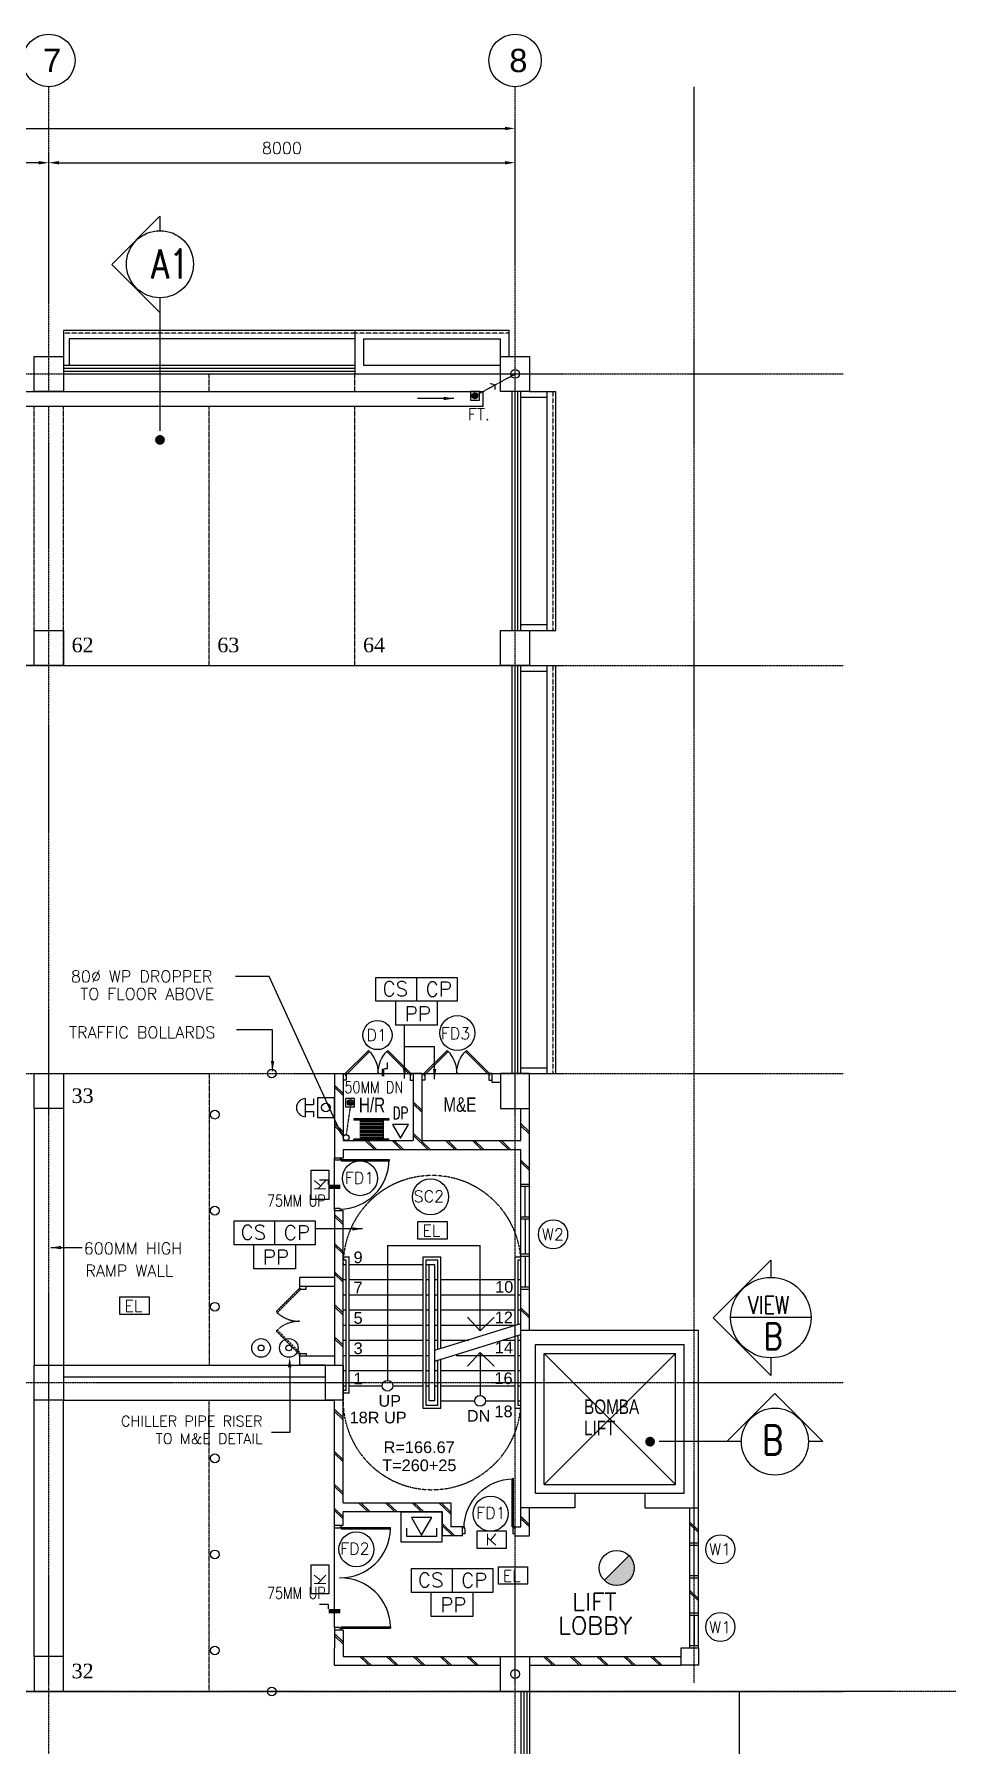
# Model space of a CAD drawing. Header units: millimetres. Extents: x -312260 to 194620, y -310600 to 21683.
# Drawn here: x -82208 to -66396, y -8150 to 21208 of the extents above; entities that cross this region are included whole.
import ezdxf
from ezdxf.enums import TextEntityAlignment as Align

# ---------------------------------------------------------------- set-up
doc = ezdxf.new("R2010")
doc.units = ezdxf.units.MM
doc.header["$LTSCALE"] = 5
doc.header["$MEASUREMENT"] = 0
doc.header["$PDMODE"] = 3
for name, pattern in [('CENTER', [2, 1.25, -0.25, 0.25, -0.25]), ('DASHDOT', [1, 0.5, -0.25, 0, -0.25]), ('DASHDOT2', [0.5, 0.25, -0.125, 0, -0.125]), ('DASHED', [0.75, 0.5, -0.25]), ('DASHED2', [0.375, 0.25, -0.125]), ('DASHEDX2', [1.5, 1, -0.5]), ('HIDDEN', [0.375, 0.25, -0.125]), ('HIDDEN2', [0.1875, 0.125, -0.0625])]:
    doc.linetypes.add(name, pattern=pattern)
for name, color, linetype in [('-FF', 240, 'Continuous'), ('-ff.txt', 2, 'Continuous'), ('beam_p', 1, 'Continuous'), ('col', 7, 'Continuous'), ('CP', 8, 'Continuous'), ('CP NUMBERING', 1, 'Continuous'), ('DEMOLISHED- ASBUILT', 8, 'DASHED2'), ('DIM', 7, 'Continuous'), ('DR', 1, 'Continuous'), ('DRAIN', 5, 'Continuous'), ('DW-T', 7, 'Continuous'), ('EL & K', 10, 'Continuous'), ('FIX', 5, 'Continuous'), ('GRID', 9, 'CENTER'), ('L', 1, 'Continuous'), ('LEG-T', 7, 'Continuous'), ('LINE', 7, 'Continuous'), ('parap', 7, 'Continuous'), ('park L', 9, 'DASHEDX2'), ('R25', 5, 'Continuous'), ('RAIL', 1, 'Continuous'), ('RC', 3, 'Continuous'), ('RWDP', 1, 'Continuous'), ('SPEC', 7, 'Continuous'), ('T35', 2, 'Continuous'), ('TEXT', 7, 'Continuous'), ('wall', 2, 'Continuous'), ('WIN', 5, 'Continuous'), ('WP', 50, 'Continuous')]:
    doc.layers.add(name, color=color, linetype=linetype)
doc.styles.add('CARPARK NO', font='TIMES.TTF', dxfattribs={"height": 200})
doc.styles.add('E', font='ROMANS.SHX', dxfattribs={"width": 0.9})
doc.styles.add('HELV', font='HELV.shx')
doc.styles.add('HELVL', font='HELVL.shx')
doc.styles.add('ROMS', font='romans.shx', dxfattribs={"width": 0.8, "height": 230})
doc.styles.add('S100', font='ROMANS.shx', dxfattribs={"height": 200})
doc.styles.add('STANDARDS', font='simplex.shx')
doc.dimstyles.new('S100', dxfattribs={"dimscale": 0, "dimtxt": 150, "dimasz": 175, "dimexe": 150, "dimexo": 150, "dimgap": 150, "dimtad": 1, "dimdec": 0, "dimzin": 0, "dimdsep": 46, "dimtxsty": 'S100', "dimcen": 0, "dimdle": 100, "dimclrd": 5, "dimclre": 5, "dimclrt": 1, "dimaunit": 1, "dimadec": 0, "dimazin": 0, "dimtfac": 1, "dimtdec": 0, "dimtofl": 0, "dimtmove": 1, "dimatfit": 3, "dimfxl": 1, "dimtolj": 1, "dimtzin": 0, "dimarcsym": 0})

# ---------------------------------------------------------------- blocks, each defined once
blk = doc.blocks.new('*D80')
at = {"layer": 'DEFPOINTS', "color": 0}
for p in [(-89958, 19004), (-89958, 19004), (-81958, 17546)]:
    blk.add_point(p, dxfattribs=at)
at = {"layer": 'DIM', "color": 5, "lineweight": -2}
for p, q in [((-81958, 17696), (-81958, 19154)), ((-82133, 19004), (-89783, 19004))]:
    blk.add_line(p, q, dxfattribs=at)
at = {"layer": 'DIM', "color": 5}
for points in [[(-89783, 19033), (-89783, 18974), (-89958, 19004)], [(-82133, 19033), (-82133, 18974), (-81958, 19004)]]:
    blk.add_solid(points, dxfattribs=at)
at = {"layer": 'DIM', "color": 1, "insert": (-85958, 19254), "char_height": 200, "attachment_point": 5, "style": 'S100'}
blk.add_mtext('\\A1;8000', dxfattribs=at)
blk = doc.blocks.new('*D86')
at = {"layer": 'DEFPOINTS', "color": 0}
for p in [(-73958, 19592), (-129958, 17225), (-73958, 17225)]:
    blk.add_point(p, dxfattribs=at)
at = {"layer": 'DIM', "color": 5, "lineweight": -2}
for p, q in [((-129958, 17375), (-129958, 19742)), ((-73958, 17375), (-73958, 19742)), ((-129783, 19592), (-74133, 19592))]:
    blk.add_line(p, q, dxfattribs=at)
at = {"layer": 'DIM', "color": 5}
for points in [[(-129783, 19621), (-129783, 19562), (-129958, 19592)], [(-74133, 19621), (-74133, 19562), (-73958, 19592)]]:
    blk.add_solid(points, dxfattribs=at)
at = {"layer": 'DIM', "color": 1, "insert": (-101958, 19842), "char_height": 200, "attachment_point": 5, "style": 'S100'}
blk.add_mtext('\\A1;56000', dxfattribs=at)
blk = doc.blocks.new('*D87')
at = {"layer": 'DEFPOINTS', "color": 0}
for p in [(-73958, 19004), (-81958, 17546), (-73958, 17546)]:
    blk.add_point(p, dxfattribs=at)
at = {"layer": 'DIM', "color": 5, "lineweight": -2}
for p, q in [((-81958, 17696), (-81958, 19154)), ((-73958, 17696), (-73958, 19154)), ((-81783, 19004), (-74133, 19004))]:
    blk.add_line(p, q, dxfattribs=at)
at = {"layer": 'DIM', "color": 5}
for points in [[(-81783, 19033), (-81783, 18974), (-81958, 19004)], [(-74133, 19033), (-74133, 18974), (-73958, 19004)]]:
    blk.add_solid(points, dxfattribs=at)
at = {"layer": 'DIM', "color": 1, "insert": (-77958, 19254), "char_height": 200, "attachment_point": 5, "style": 'S100'}
blk.add_mtext('\\A1;8000', dxfattribs=at)
blk = doc.blocks.new('FT')
at = {"layer": 'FIX', "color": 6, "linetype": 'Continuous'}
for p, q in [((-102916, 3485), (-102974, 3542)), ((-102897, 3492), (-102966, 3561)), ((-102883, 3505), (-102953, 3575)), ((-102875, 3524), (-102934, 3583)), ((-102878, 3553), (-102905, 3580)), ((-102947, 3489), (-102969, 3511))]:
    blk.add_line(p, q, dxfattribs=at)
blk.add_lwpolyline([(-102849, 3609), (-102999, 3609), (-102999, 3459), (-102849, 3459)], close=True, dxfattribs=at)
blk.add_circle((-102924, 3534), 50, dxfattribs=at)
blk = doc.blocks.new('DR900')
at = {"layer": 'DR'}
for p, q in [((25, 940), (50, 940)), ((25, 115), (25, 940)), ((50, 115), (50, 940)), ((0, 115), (25, 115)), ((0, 0), (38, 0)), ((50, 115), (25, 115)), ((25, 115), (25, 90)), ((25, 90), (38, 90)), ((38, 90), (38, 0)), ((862, 90), (875, 90)), ((862, 90), (862, 0)), ((862, 0), (900, 0)), ((875, 115), (900, 115)), ((875, 115), (875, 90))]:
    blk.add_line(p, q, dxfattribs=at)
blk.add_arc((25, 90), 850, 0, 90, dxfattribs=at)
blk = doc.blocks.new('DR2')
at = {"layer": 'DR', "color": 5}
for p, q in [((37, 115), (435, 513)), ((55, 97), (452, 495)), ((1145, 97), (748, 495)), ((1163, 115), (765, 513)), ((0, 115), (37, 115)), ((50, 0), (0, 0)), ((37, 115), (37, 90)), ((55, 97), (37, 115)), ((37, 90), (50, 90)), ((50, 90), (50, 0)), ((1145, 97), (1163, 115)), ((1163, 90), (1150, 90)), ((1150, 90), (1150, 0)), ((1163, 115), (1163, 90)), ((1200, 115), (1163, 115)), ((1150, 0), (1200, 0))]:
    blk.add_line(p, q, dxfattribs=at)
for centre, start, end in [((37, 115), 0, 45), ((1163, 115), 135, 180)]:
    blk.add_arc(centre, 563, start, end, dxfattribs=at)
blk = doc.blocks.new('A$C30AE4755')
at = {"layer": 'WP', "color": 5}
for p, q in [((51529, 2266), (50954, 2266)), ((52727, -340), (51529, 2266))]:
    blk.add_line(p, q, dxfattribs=at)
at = {"layer": 'WP', "linetype": 'DASHDOT', "ltscale": 0.1}
blk.add_line((52921, 24), (52851, -449), dxfattribs=at)
at = {"layer": 'WP'}
blk.add_circle((52851, -499), 50, dxfattribs=at)
at = {"layer": 'WP', "color": 5}
blk.add_solid([(52754, -328), (52701, -352), (52801, -499)], dxfattribs=at)
at = {"layer": 'SPEC', "style": 'S100'}
for s, p in [('80%%C WP DROPPER', (48131, 2165)), ('TO FLOOR ABOVE', (48291, 1866))]:
    blk.add_text(s, height=200, dxfattribs=at).set_placement(p)

msp = doc.modelspace()

# ---------------------------------------------------------------- hatches: boundary and pattern name
at = {"layer": '-FF'}
msp.add_hatch(color=2, dxfattribs=at).paths.add_polyline_path([(-71912.7, -5099.3, 0.1989124), (-72000.6, -4887.1), (-72424.8, -5311.4, 0.6681786)])

# ---------------------------------------------------------------- linework, layer by layer
at = {"layer": '-FF', "color": 2}
for p, q in [((-77557.5, 2951.4), (-77557.5, 2639.6)), ((-77418, 2948.6), (-77418, 2852.1)), ((-77557.5, 2852.1), (-77418, 2852.1)), ((-77557.5, 2732.4), (-77418, 2732.4)), ((-77418, 2732.4), (-77418, 2639.8))]:
    msp.add_line(p, q, dxfattribs=at)
at = {"layer": '-FF', "color": 2, "ltscale": 10}
for p, q in [((-75911.8, -4136.5), (-75211.8, -4136.5)), ((-75911.8, -4658.4), (-75911.8, -4136.5)), ((-75735.1, -4236.2), (-75560.6, -4538.5)), ((-75386.1, -4236.2), (-75735.1, -4236.2)), ((-75560.6, -4538.5), (-75386.1, -4236.2)), ((-75211.8, -4136.5), (-75211.8, -4658.4)), ((-75211.8, -4658.4), (-75911.8, -4658.4)), ((-75812.9, -4558.7), (-75812.9, -4417.6)), ((-75308.3, -4558.7), (-75812.9, -4558.7)), ((-75308.3, -4417.6), (-75308.3, -4558.7))]:
    msp.add_line(p, q, dxfattribs=at)
at = {"layer": '-FF', "color": 2, "linetype": 'Continuous'}
msp.add_line((-72424.8, -5311.4), (-72000.6, -4887.1), dxfattribs=at)
at = {"layer": '-FF', "color": 2}
msp.add_lwpolyline([(-77061.8, 2620.5), (-77343, 2620.5), (-77343, 2970.4), (-77061.8, 2970.4)], close=True, dxfattribs=at)
at = {"layer": '-FF'}
msp.add_lwpolyline([(-75924.6, 2270.3), (-75787.1, 2508.5), (-76062.1, 2508.5)], close=True, dxfattribs=at)
at = {"layer": '-FF', "color": 2}
msp.add_circle((-77203, 2797.5), 73.3, dxfattribs=at)
at = {"layer": '-FF', "color": 2, "linetype": 'Continuous'}
msp.add_circle((-72212.7, -5099.3), 300, dxfattribs=at)
at = {"layer": '-FF', "color": 2}
msp.add_arc((-77552.5, 2795.5), 156, 91.85513, 268.14487, dxfattribs=at)
at = {"color": 3}
for p, q in [((-80050, 18085.4), (-80874.6, 17260.8)), ((-80050, 18085.4), (-80050, 17838.4)), ((-80050, 16436.3), (-80874.6, 17260.8)), ((-80050, 16688.4), (-80050, 16436.3)), ((-80050, 16436.3), (-80050, 14407)), ((-70326, -2933.3), (-69501.4, -2108.8)), ((-68676.8, -2933.3), (-69501.4, -2108.8)), ((-70326, -2933.3), (-71483.1, -2933.3)), ((-70073.8, -2933.3), (-70326, -2933.3)), ((-68676.8, -2933.3), (-68923.8, -2933.3))]:
    msp.add_line(p, q, dxfattribs=at)
for p, q in [((-75647.7, 5030.2), (-75647.7, 4619.6)), ((-75291.4, 4619.6), (-75291.4, 4209)), ((-78082.9, 854.1), (-78082.9, 443.5)), ((-77726.6, 443.5), (-77726.6, 32.9)), ((-76146, 428.8), (-74558.5, 428.8)), ((-76146, 428.8), (-76146, -1881.9)), ((-74558.5, -1033.4), (-74558.5, 428.8)), ((-76907.7, 105.7), (-76856.2, 105.7)), ((-76806.2, 105.7), (-75532.7, 105.7)), ((-75482.7, 105.7), (-75332.7, 105.7)), ((-75432.7, -2234.3), (-75432.7, 105.7)), ((-75332.7, -2234.3), (-75332.7, 105.7)), ((-76907.7, -154.3), (-76856.2, -154.3)), ((-76806.2, -154.3), (-75532.7, -154.3)), ((-75482.7, -154.3), (-75432.7, -154.3)), ((-75332.7, -154.3), (-75282.7, -154.3)), ((-75232.7, -154.3), (-73956.1, -154.3)), ((-73906.1, -154.3), (-73857.7, -154.3)), ((-76907.7, -414.3), (-76856.2, -414.3)), ((-76806.2, -414.3), (-75532.7, -414.3)), ((-75482.7, -414.3), (-75432.7, -414.3)), ((-75332.7, -414.3), (-75282.7, -414.3)), ((-75232.7, -414.3), (-73956.1, -414.3)), ((-73906.1, -414.3), (-73857.7, -414.3)), ((-76907.7, -674.3), (-76856.2, -674.3)), ((-76806.2, -674.3), (-75532.7, -674.3)), ((-75482.7, -674.3), (-75432.7, -674.3)), ((-75332.7, -675.1), (-75282.7, -675.1)), ((-75232.7, -674.3), (-73956.1, -674.3)), ((-74558.5, -1033.4), (-74771.3, -799.5)), ((-74558.5, -1033.4), (-74319.1, -799.5)), ((-73906.1, -674.3), (-73857.7, -674.3)), ((-68879, -805.8), (-70259, -805.8)), ((-76907.7, -934.3), (-76856.2, -934.3)), ((-76806.2, -934.3), (-75532.7, -934.3)), ((-75482.7, -934.3), (-75432.7, -934.3)), ((-75332.7, -934.3), (-75282.7, -934.3)), ((-75232.7, -934.3), (-73956.1, -934.3)), ((-76907.7, -1194.3), (-76856.2, -1194.3)), ((-76907.7, -1454.3), (-76856.2, -1454.3)), ((-76806.2, -1194.3), (-75532.7, -1194.3)), ((-76806.2, -1454.3), (-75532.7, -1454.3)), ((-75482.7, -1194.3), (-75432.7, -1194.3)), ((-75482.7, -1454.3), (-75432.7, -1454.3)), ((-75332.7, -1194.3), (-75282.7, -1194.3)), ((-75232.7, -1194.3), (-74752.3, -1194.3)), ((-74969.9, -1454.3), (-73956.1, -1454.3)), ((-74558.5, -1406.6), (-74771.3, -1640.6)), ((-74558.5, -1406.6), (-74558.5, -2141.9)), ((-74558.5, -1406.6), (-74319.1, -1640.6)), ((-74164.3, -1194.3), (-73956.1, -1194.3)), ((-73906.1, -1194.3), (-73857.7, -1194.3)), ((-73906.1, -1454.3), (-73857.7, -1454.3)), ((-76907.7, -1714.3), (-76856.2, -1714.3)), ((-76806.2, -1714.3), (-76146, -1714.3)), ((-76146, -1714.3), (-75532.7, -1714.3)), ((-75482.7, -1714.3), (-75432.7, -1714.3)), ((-75332.7, -1714.3), (-75282.7, -1714.3)), ((-75232.7, -1714.3), (-73956.1, -1714.3)), ((-73906.1, -1714.3), (-73857.7, -1714.3)), ((-76907.7, -1974.3), (-76856.2, -1974.3)), ((-76806.2, -1974.3), (-76238.3, -1974.3)), ((-76053.6, -1974.3), (-75532.7, -1974.3)), ((-75482.7, -1974.3), (-75432.7, -1974.3)), ((-75332.7, -1974.3), (-75282.7, -1974.3)), ((-75232.7, -1974.3), (-73956.1, -1974.3)), ((-73906.1, -1974.3), (-73857.7, -1974.3)), ((-75232.7, -2234.3), (-74650.8, -2234.3)), ((-74466.1, -2234.3), (-73956.1, -2234.3)), ((-73906.1, -2234.3), (-73857.7, -2234.3)), ((-75038.6, -5109.4), (-75038.6, -5520)), ((-74682.4, -5520), (-74682.4, -5930.7))]:
    msp.add_line(p, q)
at = {"color": 5}
for p, q in [((-76123.3, 2605.7), (-76723.3, 2605.7)), ((-76723.3, 2605.7), (-76723.3, 2580.7)), ((-76123.3, 2580.7), (-76723.3, 2580.7)), ((-76223.3, 2555.7), (-76623.3, 2555.7)), ((-76223.3, 2530.7), (-76623.3, 2530.7)), ((-76223.3, 2505.7), (-76623.3, 2505.7)), ((-76223.3, 2480.7), (-76623.3, 2480.7)), ((-76223.3, 2455.7), (-76623.3, 2455.7)), ((-76223.3, 2430.7), (-76623.3, 2430.7)), ((-76223.3, 2405.7), (-76623.3, 2405.7)), ((-76223.3, 2380.7), (-76623.3, 2380.7)), ((-76223.3, 2355.7), (-76623.3, 2355.7)), ((-76223.3, 2580.7), (-76223.3, 2255.7)), ((-76123.3, 2605.7), (-76123.3, 2580.7)), ((-76123.3, 2255.7), (-76723.3, 2255.7)), ((-76723.3, 2230.7), (-76723.3, 2255.7)), ((-76123.3, 2230.7), (-76723.3, 2230.7)), ((-76223.3, 2330.7), (-76623.3, 2330.7)), ((-76223.3, 2305.7), (-76623.3, 2305.7)), ((-76223.3, 2280.7), (-76623.3, 2280.7)), ((-76223.3, 2255.7), (-76623.3, 2255.7)), ((-76123.3, 2230.7), (-76123.3, 2255.7)), ((-75332.7, -1363.2), (-73857.7, -906.3)), ((-75332.7, -1550.6), (-73857.7, -1093.7)), ((-71207.7, -1419.3), (-73457.7, -3669.3)), ((-73457.7, -1419.3), (-71207.7, -3669.3)), ((-72932.7, -3819.3), (-71732.7, -3819.3))]:
    msp.add_line(p, q, dxfattribs=at)
at = {"color": 1}
for p, q in [((-76906.2, 235.7), (-76806.2, 235.7)), ((-76906.2, 185.7), (-76856.2, 185.7)), ((-76856.2, -1531.9), (-76856.2, 185.7)), ((-76806.2, -1513.2), (-76806.2, 235.7)), ((-75532.7, -2364.3), (-75532.7, 235.7)), ((-75532.7, 235.7), (-75232.7, 235.7)), ((-75482.7, -2314.3), (-75482.7, 185.7)), ((-75482.7, 185.7), (-75282.7, 185.7)), ((-75282.7, -1344.5), (-75282.7, 185.7)), ((-75232.7, -1325.8), (-75232.7, 235.7)), ((-73956.1, 235.7), (-73856.2, 235.7)), ((-73956.1, -937.3), (-73956.1, 235.7)), ((-73906.1, 185.7), (-73856.2, 185.7)), ((-73906.1, -921.8), (-73906.1, 185.7)), ((-73956.1, -2364.3), (-73956.1, -1124.7)), ((-73906.1, -2314.3), (-73906.1, -1109.2)), ((-76856.2, -2054.3), (-76856.2, -1531.9)), ((-76806.2, -2104.3), (-76806.2, -1513.2)), ((-75282.7, -2314.3), (-75282.7, -1531.9)), ((-75232.7, -2364.3), (-75232.7, -1513.2)), ((-76856.2, -2054.3), (-76906.2, -2054.3)), ((-76806.2, -2104.3), (-76906.2, -2104.3)), ((-75282.7, -2314.3), (-75482.7, -2314.3)), ((-73856.1, -2314.3), (-73906.1, -2314.3)), ((-75232.7, -2364.3), (-75532.7, -2364.3)), ((-73856.1, -2364.3), (-73956.1, -2364.3))]:
    msp.add_line(p, q, dxfattribs=at)
at = {"ltscale": 2}
for p, q in [((-73457.7, -3669.3), (-73457.7, -1419.3)), ((-73457.7, -1419.3), (-71207.7, -1419.3)), ((-71207.7, -3669.3), (-71207.7, -1419.3)), ((-73457.7, -3669.3), (-71207.7, -3669.3))]:
    msp.add_line(p, q, dxfattribs=at)
at = {"color": 3, "const_width": 83.6}
for points in [[(-80091.8, 14249, 1), (-80008.2, 14249, 1)], [(-71641.1, -2891.5, 1), (-71641.1, -2975.1, 1)]]:
    msp.add_lwpolyline(points, format="xyb", close=True, dxfattribs=at)
at = {"color": 3}
for centre, radius in [((-80050, 17263.4), 575), ((-69569, -805.8), 690), ((-69498.8, -2933.3), 575)]:
    msp.add_circle(centre, radius, dxfattribs=at)
for centre in [(-76146, -1974.3), (-74558.5, -2234.3)]:
    msp.add_circle(centre, 92.4)
at = {"color": 5, "linetype": 'HIDDEN'}
for centre, start, end in [((-75381.1, 105.7), 0, 180), ((-75382.7, -2232.6), 180, 359.93751)]:
    msp.add_arc(centre, 1525, start, end, dxfattribs=at)
at = {"layer": 'beam_p', "color": 7, "ltscale": 2}
for p, q in [((-76707.7, 16130.7), (-76707.7, 15380.7)), ((-76707.7, 16130.7), (-74057.7, 16130.7)), ((-74057.7, 15680.7), (-74057.7, 16130.7))]:
    msp.add_line(p, q, dxfattribs=at)
at = {"layer": 'beam_p', "color": 5, "linetype": 'HIDDEN2', "ltscale": 2}
for p, q in [((-74057.7, 16080.7), (-76707.7, 16080.7)), ((-73307.7, 15080.7), (-73307.7, 10980.7)), ((-73307.7, 10380.7), (-73307.7, 3380.7))]:
    msp.add_line(p, q, dxfattribs=at)
at = {"layer": 'beam_p', "ltscale": 2}
for p, q in [((-76557.7, 15980.7), (-74207.7, 15980.7)), ((-76557.7, 15980.7), (-76557.7, 15530.7)), ((-74207.7, 15530.7), (-74207.7, 15980.7)), ((-76557.7, 15530.7), (-74207.7, 15530.7)), ((-73857.7, 14980.7), (-73407.7, 14980.7)), ((-73707.7, 15080.7), (-73257.7, 15080.7)), ((-73407.7, 10980.7), (-73407.7, 15080.7)), ((-73257.7, 10980.7), (-73257.7, 15080.7)), ((-73857.7, 11080.7), (-73407.7, 11080.7)), ((-73707.7, 10980.7), (-73257.7, 10980.7)), ((-73857.7, 10280.7), (-73407.7, 10280.7)), ((-73707.7, 10380.7), (-73257.7, 10380.7)), ((-73407.7, 3380.7), (-73407.7, 10380.7)), ((-73257.7, 3380.7), (-73257.7, 10380.7)), ((-73857.7, 3480.7), (-73407.7, 3480.7)), ((-73707.7, 3380.7), (-73257.7, 3380.7)), ((-81707.7, -1619.3), (-77057.7, -1619.3)), ((-81707.7, -1819.3), (-77207.7, -1819.3)), ((-81707.7, -2219.3), (-77057.7, -2219.3))]:
    msp.add_line(p, q, dxfattribs=at)
for points in [[(-76707.7, 16125.2), (-81707.7, 16125.2), (-81707.7, 15680.7)], [(-76707.7, 15980.7), (-81607.7, 15980.7), (-81607.7, 15530.7)]]:
    msp.add_lwpolyline(points, dxfattribs=at)
at = {"layer": 'beam_p', "color": 5, "linetype": 'HIDDEN2', "ltscale": 2}
msp.add_lwpolyline([(-76707.7, 16080.7), (-81707.7, 16080.7), (-81707.7, 15680.7)], dxfattribs=at)
at = {"layer": 'col', "color": 3}
for points in [[(-81707.7, 15080.7), (-82207.7, 15080.7), (-82207.7, 15680.7), (-81707.7, 15680.7)], [(-73707.7, 15080.7), (-74207.7, 15080.7), (-74207.7, 15680.7), (-73707.7, 15680.7)], [(-81707.7, 10380.7), (-82207.7, 10380.7), (-82207.7, 10980.7), (-81707.7, 10980.7)], [(-73707.7, 10380.7), (-74207.7, 10380.7), (-74207.7, 10980.7), (-73707.7, 10980.7)], [(-81707.7, 2780.7), (-82207.7, 2780.7), (-82207.7, 3380.7), (-81707.7, 3380.7)], [(-81707.7, 2780.7), (-82207.7, 2780.7), (-82207.7, 3380.7), (-81707.7, 3380.7)], [(-74207.7, 2780.7), (-73707.7, 2780.7), (-73707.7, 3380.7), (-74207.7, 3380.7)], [(-74207.7, 2780.7), (-73707.7, 2780.7), (-73707.7, 3380.7), (-74207.7, 3380.7)], [(-81707.7, -2219.3), (-82207.7, -2219.3), (-82207.7, -1619.3), (-81707.7, -1619.3)], [(-77207.7, -1619.3), (-76907.7, -1619.3), (-76907.7, -2219.3), (-77207.7, -2219.3)], [(-81707.7, -6619.3), (-82207.7, -6619.3), (-82207.7, -7219.3), (-81707.7, -7219.3)], [(-81707.7, -6619.3), (-82207.7, -6619.3), (-82207.7, -7219.3), (-81707.7, -7219.3)], [(-74207.7, -6619.3), (-73707.7, -6619.3), (-73707.7, -7219.3), (-74207.7, -7219.3)], [(-74207.7, -6619.3), (-73707.7, -6619.3), (-73707.7, -7219.3), (-74207.7, -7219.3)], [(-70807.7, -6769.3), (-71107.7, -6769.3), (-71107.7, -6469.3), (-70807.7, -6469.3)]]:
    msp.add_lwpolyline(points, close=True, dxfattribs=at)
at = {"layer": 'CP', "color": 7}
for centre in [(-78132.7, 3380.7), (-79107.7, 2675.9), (-79107.7, 1028.3), (-79107.7, -619.3), (-79107.7, -3219.3), (-79107.7, -4866.9), (-79107.7, -6514.5), (-78132.7, -7219.3)]:
    msp.add_circle(centre, 75, dxfattribs=at)
at = {"layer": 'DEMOLISHED- ASBUILT', "color": 8, "linetype": 'DASHED'}
for p, q in [((-77657.8, -119.3), (-77657.8, -269.3)), ((-77057.8, -269.3), (-77657.8, -269.3)), ((-77657.8, -269.3), (-77657.8, -306.3)), ((-77542.8, -319.3), (-77542.8, -269.3)), ((-77657.8, -306.3), (-78055.9, -704.4)), ((-77640.1, -323.9), (-78037.8, -721.6)), ((-77657.8, -306.3), (-77632.8, -306.3)), ((-77640.1, -323.9), (-77657.8, -306.3)), ((-77632.8, -306.3), (-77632.8, -319.3)), ((-77632.8, -319.3), (-77542.8, -319.3)), ((-77657.8, -1432.3), (-78055.9, -1034.2)), ((-77640.1, -1414.6), (-78037.8, -1016.9)), ((-77640.1, -1414.6), (-77657.8, -1432.3)), ((-77657.8, -1432.3), (-77632.8, -1432.3)), ((-77657.8, -1469.3), (-77657.8, -1432.3)), ((-77632.8, -1432.3), (-77632.8, -1419.3)), ((-77632.8, -1419.3), (-77542.8, -1419.3)), ((-77542.8, -1419.3), (-77542.8, -1469.3)), ((-77657.8, -1469.3), (-77657.8, -1619.3))]:
    msp.add_line(p, q, dxfattribs=at)
at = {"layer": 'DEMOLISHED- ASBUILT', "color": 8, "linetype": 'DASHEDX2', "ltscale": 2}
msp.add_line((-77207.7, -1619.3), (-77657.8, -1619.3), dxfattribs=at)
at = {"layer": 'DEMOLISHED- ASBUILT', "color": 8, "linetype": 'DASHED'}
for points in [[(-77057.8, -119.3), (-77657.8, -119.3)], [(-77057.8, -1469.3), (-77657.8, -1469.3)]]:
    msp.add_lwpolyline(points, dxfattribs=at)
for centre, start, end in [((-77657.8, -306.3), 225, 270), ((-77657.8, -1432.3), 90, 135)]:
    msp.add_arc(centre, 563, start, end, dxfattribs=at)
at = {"layer": 'DRAIN'}
for p, q in [((-129407.7, 15080.7), (-74507.7, 15080.7)), ((-74507.7, 14830.7), (-74507.7, 15080.7)), ((-129407.7, 14830.7), (-74507.7, 14830.7))]:
    msp.add_line(p, q, dxfattribs=at)
at = {"layer": 'DW-T', "color": 1, "linetype": 'Continuous'}
for centre, radius in [((-76318.6, 4040.6), 250), ((-74947.9, 4074.2), 300), ((-76620, 1585.7), 300), ((-75408.7, 1264.4), 310), ((-73305.4, 623.4), 250), ((-74376.8, -4167.8), 300), ((-76679.2, -4779.8), 300), ((-70435.7, -4779.8), 250), ((-70435.7, -6112.7), 250)]:
    msp.add_circle(centre, radius, dxfattribs=at)
at = {"layer": 'EL & K', "color": 10}
for points in [[(-77455, 1222), (-77455, 1722), (-77155, 1722), (-77155, 1222)], [(-75623.9, 841.8), (-75123.9, 841.8), (-75123.9, 541.8), (-75623.9, 541.8)], [(-80736.1, -451.4), (-80236.1, -451.4), (-80236.1, -751.4), (-80736.1, -751.4)], [(-74610.6, -4463.9), (-74110.6, -4463.9), (-74110.6, -4763.9), (-74610.6, -4763.9)], [(-77455, -5546.3), (-77455, -5046.3), (-77155, -5046.3), (-77155, -5546.3)], [(-74244.3, -5078), (-73744.3, -5078), (-73744.3, -5378), (-74244.3, -5378)]]:
    msp.add_lwpolyline(points, close=True, dxfattribs=at)
at = {"layer": 'GRID', "linetype": 'CENTER', "ltscale": 2}
for p, q in [((-81957.7, 15080.7), (-81957.7, 20308)), ((-73957.7, -21553.2), (-73957.7, 20308)), ((-70882.7, -7069.3), (-70882.7, 20308)), ((-137519.2, 15380.7), (-68329.3, 15380.7)), ((-81957.7, -21553.2), (-81957.7, 14830.7)), ((-137519.2, 10380.7), (-68329.3, 10380.7)), ((-137519.2, 3380.7), (-68329.3, 3380.7)), ((-137519.2, -1919.3), (-68329.3, -1919.3)), ((-137519.2, -7219.3), (-68329.3, -7219.3)), ((-66396.2, -7219.3), (-135586.2, -7219.3))]:
    msp.add_line(p, q, dxfattribs=at)
at = {"layer": 'GRID', "color": 7, "linetype": 'ByBlock'}
for centre in [(-81957.7, 20758), (-73957.7, 20758)]:
    msp.add_circle(centre, 450, dxfattribs=at)
at = {"layer": 'L', "color": 5}
msp.add_line((-76907.7, 3380.7), (-75707.7, 3380.7), dxfattribs=at)
at = {"layer": 'L'}
for p, q in [((-75557.7, 3380.7), (-74357.7, 3380.7)), ((-77057.7, 1030.7), (-77057.7, 1930.7)), ((-77057.7, -6119.3), (-77057.7, -4419.3))]:
    msp.add_line(p, q, dxfattribs=at)
at = {"layer": 'LEG-T'}
for p, q in [((-76344.8, 5030.2), (-74950.5, 5030.2)), ((-76344.8, 4619.6), (-76344.8, 5030.2)), ((-74950.5, 5030.2), (-74950.5, 4619.6)), ((-74950.5, 4619.6), (-76344.8, 4619.6)), ((-76003.9, 4209), (-76003.9, 4619.6)), ((-75291.4, 4209), (-76003.9, 4209)), ((-78780, 854.1), (-77385.7, 854.1)), ((-78780, 443.5), (-78780, 854.1)), ((-77385.7, 854.1), (-77385.7, 443.5)), ((-77385.7, 443.5), (-78780, 443.5)), ((-78439.1, 32.9), (-78439.1, 443.5)), ((-77726.6, 32.9), (-78439.1, 32.9)), ((-75735.8, -5109.4), (-74341.5, -5109.4)), ((-75735.8, -5520), (-75735.8, -5109.4)), ((-74341.5, -5109.4), (-74341.5, -5520)), ((-74341.5, -5520), (-75735.8, -5520)), ((-75394.9, -5930.7), (-75394.9, -5520)), ((-74682.4, -5930.7), (-75394.9, -5930.7))]:
    msp.add_line(p, q, dxfattribs=at)
at = {"layer": 'LINE', "color": 5, "linetype": 'Continuous'}
for p, q in [((-76861.3, 2805.2), (-76861.3, 2955.2)), ((-76711.3, 2804.3), (-76711.3, 2954.3))]:
    msp.add_line(p, q, dxfattribs=at)
at = {"layer": 'LINE', "color": 5}
for p, q in [((-76789.6, 2832.1), (-76833.4, 2876)), ((-76764.7, 2835.5), (-76830, 2900.8)), ((-76747.9, 2847), (-76818.6, 2917.7)), ((-76736.9, 2864.3), (-76801.2, 2928.6))]:
    msp.add_line(p, q, dxfattribs=at)
at = {"layer": 'LINE', "color": 1, "ltscale": 2}
for p in [(-73707.7, -7219.3), (-70107.7, -14219.3)]:
    msp.add_line(p, (-70107.7, -7219.3), dxfattribs=at)
at = {"layer": 'LINE', "color": 5}
msp.add_circle((-76783.8, 2881.8), 50, dxfattribs=at)
at = {"layer": 'parap', "color": 0, "ltscale": 2}
for p, q in [((-81707.7, 15530.7), (-76707.7, 15530.7)), ((-81707.7, 15380.7), (-74207.7, 15380.7)), ((-81707.7, 15380.7), (-74207.7, 15380.7)), ((-74007.7, 10980.7), (-74007.7, 15080.7)), ((-73857.7, 10980.7), (-73857.7, 15080.7)), ((-74007.7, 3380.7), (-74007.7, 10380.7)), ((-73857.7, 3380.7), (-73857.7, 10380.7)), ((-82207.7, 2780.7), (-82207.7, -1619.3)), ((-82207.7, 2780.7), (-82207.7, -1619.3)), ((-81707.7, 2780.7), (-81707.7, -1619.3)), ((-82207.7, -6619.3), (-82207.7, -2219.3)), ((-82207.7, -6619.3), (-82207.7, -2219.3)), ((-81707.7, -6619.3), (-81707.7, -2219.3)), ((-73857.7, -7219.3), (-73857.7, -14219.3)), ((-73707.7, -7219.3), (-73707.7, -14219.3))]:
    msp.add_line(p, q, dxfattribs=at)
at = {"layer": 'park L'}
for p, q in [((-79207.7, 15080.7), (-79207.7, 15380.7)), ((-76707.7, 15080.7), (-76707.7, 15380.7)), ((-82207.7, 10380.7), (-82207.7, 14830.7)), ((-82207.7, 10980.7), (-82207.7, 14830.7)), ((-81707.7, 10380.7), (-81707.7, 14830.7)), ((-81707.7, 10980.7), (-81707.7, 14830.7)), ((-79207.7, 10380.7), (-79207.7, 14830.7)), ((-76707.7, 10380.7), (-76707.7, 14830.7)), ((-79207.7, 3380.7), (-79207.7, -1619.3)), ((-79207.7, -7219.3), (-79207.7, -2219.3)), ((-79207.7, -7219.3), (-79207.7, -2669.3))]:
    msp.add_line(p, q, dxfattribs=at)
at = {"layer": 'park L', "color": 8, "ltscale": 2}
for p, q in [((-82207.7, 10380.7), (-89707.7, 10380.7)), ((-81707.7, 10380.7), (-74207.7, 10380.7)), ((-81707.7, 3380.7), (-79207.7, 3380.7)), ((-81707.7, -7219.3), (-79207.7, -7219.3))]:
    msp.add_line(p, q, dxfattribs=at)
at = {"layer": 'R25'}
for p, q in [((-76942.7, -4369.3), (-76942.7, -4406.3)), ((-76942.7, -4369.3), (-76942.7, -4406.3)), ((-76967.7, -4419.3), (-77057.7, -4419.3)), ((-76967.7, -4419.3), (-77057.7, -4419.3)), ((-76967.7, -4406.3), (-76967.7, -4419.3)), ((-76942.7, -4406.3), (-76967.7, -4406.3)), ((-76967.7, -4406.3), (-76967.7, -4419.3)), ((-76942.7, -4406.3), (-76967.7, -4406.3)), ((-76942.7, -4406.3), (-76092.7, -4406.3)), ((-76942.7, -4431.3), (-76942.7, -4406.3)), ((-76942.7, -4406.3), (-76092.7, -4406.3)), ((-76942.7, -4431.3), (-76942.7, -4406.3)), ((-76942.7, -4431.3), (-76093, -4431.3)), ((-76942.7, -4431.3), (-76093, -4431.3)), ((-76967.7, -6119.3), (-77057.7, -6119.3)), ((-76967.7, -6132.3), (-76967.7, -6119.3)), ((-76942.7, -6132.3), (-76967.7, -6132.3)), ((-76942.7, -6107.3), (-76942.7, -6132.3)), ((-76942.7, -6107.3), (-76093, -6107.3)), ((-76942.7, -6132.3), (-76092.7, -6132.3)), ((-76942.7, -6169.3), (-76942.7, -6132.3))]:
    msp.add_line(p, q, dxfattribs=at)
for centre, start, end in [((-76957.5, -4404.5), 269.32593, 358.22632), ((-76957.5, -6134), 1.77368, 90.67407)]:
    msp.add_arc(centre, 864.8, start, end, dxfattribs=at)
at = {"layer": 'RAIL', "color": 5, "ltscale": 1000}
for p, q in [((-81707.7, 15480.7), (-76707.7, 15480.7)), ((-81707.7, 15430.7), (-76707.7, 15430.7)), ((-73957.7, 10980.7), (-73957.7, 15080.7)), ((-73907.7, 10980.7), (-73907.7, 15080.7)), ((-73957.7, 3380.7), (-73957.7, 10380.7)), ((-73907.7, 3380.7), (-73907.7, 10380.7)), ((-73807.7, -7219.3), (-73807.7, -14219.3)), ((-73757.7, -7219.3), (-73757.7, -14219.3))]:
    msp.add_line(p, q, dxfattribs=at)
at = {"layer": 'RC', "ltscale": 2}
for p, q in [((-73857.7, -1019.3), (-70807.7, -1019.3)), ((-73857.7, -1619.3), (-73857.7, -1019.3)), ((-70807.7, -4069.3), (-70807.7, -1019.3)), ((-73607.7, -3819.3), (-73607.7, -1269.3)), ((-73607.7, -1269.3), (-71057.7, -1269.3)), ((-71057.7, -3819.3), (-71057.7, -1269.3)), ((-73857.7, -4069.3), (-73857.7, -1619.3)), ((-72932.7, -4069.3), (-73857.7, -4069.3)), ((-73607.7, -3819.3), (-72932.7, -3819.3)), ((-72932.7, -3819.3), (-72932.7, -4069.3)), ((-71732.7, -3819.3), (-71732.7, -4069.3)), ((-71732.7, -3819.3), (-71057.7, -3819.3)), ((-71732.7, -4069.3), (-70807.7, -4069.3))]:
    msp.add_line(p, q, dxfattribs=at)
at = {"layer": 'RWDP', "color": 2, "linetype": 'DASHDOT2'}
for points in [[(-74645.4, 15005.7), (-73957.7, 15380.7)], [(-74384, 15219.2), (-74301.5, 15193.2), (-74306.4, 15107.4)]]:
    msp.add_lwpolyline(points, dxfattribs=at)
at = {"layer": 'RWDP'}
for points in [[(-76197.8, 3465.7), (-76146.5, 3465.7), (-76146.5, 3568.2)], [(-77157.9, 1474.9), (-77157.9, 1551.8), (-77311.7, 1551.8)], [(-77157.9, -5802.2), (-77157.9, -5725.3), (-77311.7, -5725.3)]]:
    msp.add_lwpolyline(points, dxfattribs=at)
for points, const_width in [([(-76223.5, 3332.1), (-76223.5, 3465.7)], 50), ([(-76957.5, 1436.4), (-77157.9, 1436.4)], 75), ([(-76957.5, -5840.7), (-77157.9, -5840.7)], 75)]:
    msp.add_lwpolyline(points, dxfattribs=dict(at, const_width=const_width))
for centre in [(-73957.7, 15380.7), (-73957.7, -6919.3)]:
    msp.add_circle(centre, 75, dxfattribs=at)
at = {"layer": 'SPEC'}
msp.add_line((-75332.7, -2234.3), (-75432.7, -2234.3), dxfattribs=at)
at = {"layer": 'T35', "color": 3}
for p, q in [((-69569, 180.6), (-70558.5, -808.9)), ((-69569, 180.6), (-69569, -115.8)), ((-69569, -1798.3), (-70558.5, -808.9)), ((-69569, -1495.8), (-69569, -1798.3))]:
    msp.add_line(p, q, dxfattribs=at)
at = {"layer": 'wall', "ltscale": 2}
for p, q in [((-77057.7, 3380.7), (-77057.7, 1930.7)), ((-77057.7, 3380.7), (-76907.7, 3380.7)), ((-76907.7, 3380.7), (-76907.7, 2230.7)), ((-75707.7, 3380.7), (-75707.7, 2230.7)), ((-75557.7, 3380.7), (-75707.7, 3380.7)), ((-75557.7, 3380.7), (-75557.7, 2230.7)), ((-75030, 3380.7), (-74885.7, 3380.7)), ((-74357.7, 3380.7), (-74207.7, 3380.7)), ((-74357.7, 3380.7), (-74357.7, 3230.7)), ((-74357.7, 3230.7), (-74207.7, 3230.7)), ((-73857.7, 2230.7), (-73857.7, 2780.7)), ((-73707.7, 1480.7), (-73707.7, 2780.7)), ((-76907.7, 2230.7), (-75707.7, 2230.7)), ((-76907.7, 2080.7), (-73857.7, 2080.7)), ((-76907.7, 2080.7), (-76907.7, 1930.7)), ((-75557.7, 2230.7), (-73857.7, 2230.7)), ((-73857.7, 1480.7), (-73857.7, 2080.7)), ((-76907.7, 1930.7), (-77057.7, 1930.7)), ((-77057.7, 1030.7), (-76907.7, 1030.7)), ((-77057.7, 1030.7), (-77057.7, -1619.3)), ((-76907.7, -3980.3), (-76907.7, 1030.7)), ((-73857.7, -1019.3), (-73857.7, -319.3)), ((-73707.7, -1019.3), (-73707.7, -319.3)), ((-77057.7, -4669.3), (-77057.7, -2219.3)), ((-76907.7, -3980.3), (-75057.7, -3980.3)), ((-75057.7, -3980.3), (-75057.7, -4397)), ((-73857.7, -4397), (-73857.7, -4069.3)), ((-73857.7, -4397), (-73857.7, -4069.3)), ((-73707.7, -4547), (-73707.7, -4069.3)), ((-73707.7, -4547), (-73707.7, -4069.3)), ((-70957.7, -4669.3), (-70957.7, -4069.3)), ((-70807.7, -4669.3), (-70807.7, -4069.3)), ((-76907.7, -4369.3), (-77057.7, -4369.3)), ((-76907.7, -4369.3), (-77057.7, -4369.3)), ((-76907.7, -4369.3), (-76907.7, -4130.3)), ((-76907.7, -4130.3), (-75207.7, -4130.3)), ((-75207.7, -4130.3), (-75207.7, -4547)), ((-74857.7, -4397), (-75057.7, -4397)), ((-74857.7, -4547), (-74857.7, -4397)), ((-73957.7, -4397), (-73857.7, -4397)), ((-73957.7, -4547), (-73957.7, -4397)), ((-73957.7, -4397), (-73857.7, -4397)), ((-73957.7, -4547), (-73957.7, -4397)), ((-74857.7, -4547), (-75207.7, -4547)), ((-73957.7, -4547), (-73707.7, -4547)), ((-73957.7, -4547), (-73707.7, -4547)), ((-70957.7, -4669.3), (-70807.7, -4669.3)), ((-70957.7, -5269.3), (-70807.7, -5269.3)), ((-70957.7, -5869.3), (-70957.7, -5269.3)), ((-70807.7, -5869.3), (-70807.7, -5269.3)), ((-70957.7, -5869.3), (-70807.7, -5869.3)), ((-77057.7, -6169.3), (-77057.7, -6469.3)), ((-76907.7, -6169.3), (-76907.7, -6619.3)), ((-77057.7, -6769.3), (-77057.7, -6469.3)), ((-76907.7, -6619.3), (-74207.7, -6619.3)), ((-76757.7, -6619.3), (-74207.7, -6619.3)), ((-73707.7, -6619.3), (-71107.7, -6619.3)), ((-70957.7, -6469.3), (-70807.7, -6469.3)), ((-77057.7, -6769.3), (-74207.7, -6769.3)), ((-73707.7, -6769.3), (-71107.7, -6769.3))]:
    msp.add_line(p, q, dxfattribs=at)
at = {"layer": 'wall', "color": 6, "ltscale": 2}
for p, q in [((-74357.7, 3380.7), (-74207.7, 3380.7)), ((-74357.7, 3230.7), (-74207.7, 3230.7))]:
    msp.add_line(p, q, dxfattribs=at)
at = {"layer": 'wall', "color": 5}
for p, q in [((-76711.3, 2955.2), (-76861.3, 2955.2)), ((-76711.3, 2805.2), (-76861.3, 2805.2)), ((-77824.9, -1660.4), (-77824.9, -2773.9)), ((-77824.9, -2773.9), (-78139.5, -2773.9))]:
    msp.add_line(p, q, dxfattribs=at)
at = {"layer": 'wall', "color": 8}
for points in [[(-76907.7, 3039.1), (-77057.7, 3181.8)], [(-76907.7, 3003.3), (-77057.7, 3146)], [(-75557.7, 2751.5), (-75707.7, 2894.2)], [(-75557.7, 2715.7), (-75707.7, 2858.4)], [(-76907.7, 2378.7), (-77057.7, 2521.4)], [(-76907.7, 2342.9), (-77057.7, 2485.6)], [(-75414, 2080.7), (-75707.7, 2360.2)], [(-73707.7, 2378.7), (-73857.7, 2521.4)], [(-73707.7, 2342.9), (-73857.7, 2485.6)], [(-76370.6, 2080.7), (-76528.2, 2230.7)], [(-76332.9, 2080.7), (-76490.6, 2230.7)], [(-75911.1, 2080.7), (-76068.7, 2230.7)], [(-75873.5, 2080.7), (-76031.1, 2230.7)], [(-75451.6, 2080.7), (-75707.7, 2324.4)], [(-74992.1, 2080.7), (-75149.8, 2230.7)], [(-74954.5, 2080.7), (-75112.1, 2230.7)], [(-74532.6, 2080.7), (-74690.3, 2230.7)], [(-74495, 2080.7), (-74652.7, 2230.7)], [(-74073.1, 2080.7), (-74230.8, 2230.7)], [(-74035.5, 2080.7), (-74193.2, 2230.7)], [(-73707.7, 1754.4), (-73857.7, 1897.2)], [(-73707.7, 1718.7), (-73857.7, 1861.4)], [(-76907.7, 822.9), (-77057.7, 965.6)], [(-76907.7, 787.1), (-77057.7, 929.8)], [(-76907.7, 322.3), (-77057.7, 465)], [(-76907.7, 286.5), (-77057.7, 429.2)], [(-76907.7, -161.3), (-77057.7, -18.5)], [(-76907.7, -197), (-77057.7, -54.3)], [(-76907.7, -725.8), (-77057.7, -583)], [(-76907.7, -761.5), (-77057.7, -618.8)], [(-73707.7, -780), (-73857.7, -637.3)], [(-73707.7, -815.8), (-73857.7, -673)], [(-76907.7, -1275.4), (-77057.7, -1132.6)], [(-76907.7, -1311.1), (-77057.7, -1168.4)], [(-76907.7, -2521.1), (-77057.7, -2378.4)], [(-76907.7, -2556.9), (-77057.7, -2414.2)], [(-76907.7, -3245.8), (-77057.7, -3103.1)], [(-76907.7, -3281.6), (-77057.7, -3138.9)], [(-76907.7, -3808.2), (-77057.7, -3665.5)], [(-76907.7, -3844), (-77057.7, -3701.3)], [(-76907.7, -4223.4), (-77057.7, -4080.7)], [(-76485.1, -4130.3), (-76642.8, -3980.3)], [(-76447.5, -4130.3), (-76605.2, -3980.3)], [(-76025.7, -4130.3), (-76183.3, -3980.3)], [(-75988, -4130.3), (-76145.7, -3980.3)], [(-75566.2, -4130.3), (-75723.8, -3980.3)], [(-75528.6, -4130.3), (-75686.2, -3980.3)], [(-75057.7, -4176.9), (-75264.4, -3980.3)], [(-75057.7, -4141.1), (-75226.7, -3980.3)], [(-76907.7, -4259.2), (-77057.7, -4116.5)], [(-74988.3, -4547), (-75207.7, -4338.3)], [(-75025.9, -4547), (-75207.7, -4374.1)], [(-73707.7, -4361.5), (-73857.7, -4218.8)], [(-73707.7, -4397.3), (-73857.7, -4254.6)], [(-73726.7, -4343.4), (-73838.7, -4236.9)], [(-73726.7, -4379.2), (-73838.7, -4272.6)], [(-70807.7, -4458.1), (-70957.7, -4315.4)], [(-70807.7, -4493.9), (-70957.7, -4351.2)], [(-70807.7, -5629.8), (-70957.7, -5487.1)], [(-70807.7, -5665.6), (-70957.7, -5522.9)], [(-76907.7, -6368.5), (-77057.7, -6225.8)], [(-76907.7, -6404.3), (-77057.7, -6261.6)], [(-76465.2, -6769.3), (-76622.8, -6619.3)], [(-76427.6, -6769.3), (-76585.2, -6619.3)], [(-76005.7, -6769.3), (-76163.4, -6619.3)], [(-75968.1, -6769.3), (-76125.7, -6619.3)], [(-75546.2, -6769.3), (-75703.9, -6619.3)], [(-75508.6, -6769.3), (-75666.2, -6619.3)], [(-75086.7, -6769.3), (-75244.4, -6619.3)], [(-75049.1, -6769.3), (-75206.8, -6619.3)], [(-74627.2, -6769.3), (-74784.9, -6619.3)], [(-74589.6, -6769.3), (-74747.3, -6619.3)], [(-73314.6, -6769.3), (-73472.2, -6619.3)], [(-73276.9, -6769.3), (-73434.6, -6619.3)], [(-72855.1, -6769.3), (-73012.7, -6619.3)], [(-72817.4, -6769.3), (-72975.1, -6619.3)], [(-72395.6, -6769.3), (-72553.3, -6619.3)], [(-72358, -6769.3), (-72515.6, -6619.3)], [(-71936.1, -6769.3), (-72093.8, -6619.3)], [(-71898.5, -6769.3), (-72056.1, -6619.3)], [(-71476.6, -6769.3), (-71634.3, -6619.3)], [(-71439, -6769.3), (-71596.7, -6619.3)]]:
    msp.add_lwpolyline(points, dxfattribs=at)
at = {"layer": 'wall', "ltscale": 2}
for points in [[(-73857.7, 1480.7), (-73707.7, 1480.7)], [(-73857.7, -319.3), (-73707.7, -319.3)], [(-76907.7, -6169.3), (-77057.7, -6169.3)]]:
    msp.add_lwpolyline(points, dxfattribs=at)
at = {"layer": 'wall'}
for centre, radius in [((-78315.7, -1326.1), 160), ((-77839, -1326.1), 160), ((-78315.7, -1326.1), 50), ((-77839, -1326.1), 50)]:
    msp.add_circle(centre, radius, dxfattribs=at)
at = {"layer": 'wall', "color": 5}
msp.add_solid([(-77854, -1660.4), (-77795.7, -1660.4), (-77824.9, -1485.4)], dxfattribs=at)
at = {"layer": 'WIN'}
for p, q in [((-73857.7, 880.7), (-73857.7, 1480.7)), ((-73707.7, 880.7), (-73707.7, 1480.7)), ((-73782.7, 918.7), (-73782.7, 1442.7)), ((-73707.7, 918.7), (-73857.7, 918.7)), ((-73707.7, 880.7), (-73857.7, 880.7)), ((-73857.7, 280.7), (-73857.7, 880.7)), ((-73782.7, 880.7), (-73782.7, 280.7)), ((-73707.7, 280.7), (-73707.7, 880.7)), ((-73707.7, 280.7), (-73857.7, 280.7)), ((-73857.7, -319.3), (-73857.7, 280.7)), ((-73707.7, 242.7), (-73857.7, 242.7)), ((-73782.7, 242.7), (-73782.7, -281.3)), ((-73707.7, -319.3), (-73707.7, 280.7)), ((-77057.7, -4419.3), (-77057.7, -4369.3)), ((-77057.7, -4419.3), (-77057.7, -4369.3)), ((-76093.1, -4431.3), (-76093.1, -4406.3)), ((-76093.1, -4431.3), (-76093.1, -4406.3)), ((-70957.7, -5269.3), (-70957.7, -4669.3)), ((-70807.7, -5269.3), (-70807.7, -4669.3)), ((-70882.7, -5231.3), (-70882.7, -4707.3)), ((-70957.7, -6469.3), (-70957.7, -5869.3)), ((-70807.7, -6469.3), (-70807.7, -5869.3)), ((-77057.7, -6119.3), (-77057.7, -6169.3)), ((-76093.1, -6107.3), (-76093.1, -6132.3)), ((-70882.7, -5907.3), (-70882.7, -6431.3))]:
    msp.add_line(p, q, dxfattribs=at)
at = {"layer": 'WIN', "ltscale": 2}
for p, q in [((-73707.7, 1442.7), (-73857.7, 1442.7)), ((-73707.7, -281.3), (-73857.7, -281.3)), ((-70957.7, -4707.3), (-70807.7, -4707.3)), ((-70957.7, -5231.3), (-70807.7, -5231.3)), ((-70957.7, -5907.3), (-70807.7, -5907.3)), ((-70957.7, -6431.3), (-70807.7, -6431.3))]:
    msp.add_line(p, q, dxfattribs=at)

# ---------------------------------------------------------------- block references
at = {"layer": 'DR', "xscale": -1}
for name, p in [('DR2', (-75707.7, 3265.7)), ('DR2', (-74357.7, 3265.7)), ('DR900', (-73957.7, -4512))]:
    msp.add_blockref(name, p, dxfattribs=at)
at = {"layer": 'DR', "rotation": 270}
msp.add_blockref('DR900', (-77057.7, 1930.7), dxfattribs=at)
at = {"layer": 'GRID', "color": 9}
msp.add_blockref('A$C30AE4755', (-129707.7, 2780.7), dxfattribs=at)
at = {"layer": 'wall', "rotation": 180}
msp.add_blockref('FT', (-177569.6, 18539.7), dxfattribs=at)

# ---------------------------------------------------------------- texts
at = {"layer": '-ff.txt', "style": 'STANDARDS', "width": 0.7}
msp.add_text('DP', height=210, dxfattribs=at).set_placement((-76056.9, 2598.9))
at = {"color": 1, "style": 'S100'}
msp.add_text('FT.', height=200, rotation=0, dxfattribs=at).set_placement((-74767.3, 14585.8))
at = {"color": 2, "style": 'HELVL', "width": 0.75}
for s, p in [('H/R', (-76637.9, 2717.9)), ('M&E', (-75188.4, 2724.1)), ('BOMBA', (-72774.1, -2459.7)), ('LIFT', (-72774.1, -2825.6))]:
    msp.add_text(s, height=250, rotation=0, dxfattribs=at).set_placement(p)
at = {"layer": 'CP NUMBERING', "style": 'CARPARK NO'}
for s, p in [('62', (-81566.1, 10607.4)), ('63', (-79066.1, 10607.4)), ('64', (-76566.1, 10607.4)), ('33', (-81566.1, 2876.1)), ('32', (-81566.1, -6992.6))]:
    msp.add_text(s, height=250, dxfattribs=at).set_placement(p)
at = {"layer": 'DW-T', "color": 7, "style": 'E'}
for s, p in [('D1', (-76504.8, 3939.6)), ('FD3', (-75233.4, 3968.2)), ('FD1', (-76880.4, 1490.3)), ('FD1', (-74624, -4254.4)), ('FD2', (-76958.3, -4869.8))]:
    msp.add_text(s, height=200, dxfattribs=at).set_placement(p)
at = {"layer": 'EL & K', "color": 10, "style": 'ROMS', "text_generation_flag": 2, "width": 1.2}
for rotation, p in [(270, (-77407.2, 1361.6)), (180, (-74471, -4511.7)), (270, (-77407.2, -5406.7))]:
    msp.add_text('K', height=200, rotation=rotation, dxfattribs=at).set_placement(p)
at = {"layer": 'EL & K', "color": 10, "style": 'ROMS'}
for p in [(-75548, 584.4), (-80660.2, -708.7), (-74168.5, -5335.3)]:
    msp.add_text('EL', height=200, dxfattribs=at).set_placement(p)
at = {"layer": 'GRID', "color": 3, "linetype": 'ByBlock', "style": 'HELV'}
for s, p in [('7', (-82056.3, 20557.7)), ('8', (-74056.3, 20557.7))]:
    msp.add_text(s, height=400, dxfattribs=at).set_placement(p)
at = {"layer": 'LEG-T', "color": 2, "ltscale": 10, "style": 'S100'}
for s, p in [('CS', (-76012.8, 4833.7, 1943.7)), ('CP', (-75265.9, 4827.9, 1943.7)), ('PP', (-75626.2, 4406, 1943.7)), ('CS', (-78448, 657.5, 1943.7)), ('CP', (-77701.2, 651.8, 1943.7)), ('PP', (-78061.4, 229.9, 1943.7)), ('CS', (-75403.8, -5306, 1943.7)), ('CP', (-74656.9, -5311.7, 1943.7)), ('PP', (-75017.2, -5733.7, 1943.7))]:
    msp.add_text(s, height=250, dxfattribs=at).set_placement(p, align=Align.MIDDLE)
at = {"layer": 'SPEC', "style": 'S100'}
for s, p in [('TRAFFIC BOLLARDS', (-81610.4, 3985.7)), ('600MM HIGH ', (-81357.2, 280.7)), ('RAMP WALL', (-81329.4, -102.3))]:
    msp.add_text(s, height=200, dxfattribs=at).set_placement(p)
at = {"layer": 'TEXT', "color": 4, "style": 'E', "width": 0.8}
for s, p in [('A1', (-80200.6, 17016.4)), ('B', (-69715.9, -3156.4))]:
    msp.add_text(s, height=500, dxfattribs=at).set_placement(p)
at = {"layer": 'TEXT', "color": 7, "style": 'E', "width": 0.8}
for s, p in [('50MM DN', (-76885, 3045.8)), ('75MM UP', (-78213.2, 1099.4)), ('75MM UP', (-78213.2, -5630.3))]:
    msp.add_text(s, height=200, dxfattribs=at).set_placement(p)
at = {"layer": 'TEXT', "color": 7, "style": 'E'}
for s, p in [('SC2', (-75699.1, 1175.3)), ('W2', (-73495.8, 520.5)), ('W1', (-70626.1, -4882.7)), ('W1', (-70626.1, -6215.6))]:
    msp.add_text(s, height=200, dxfattribs=at).set_placement(p)
at = {"layer": 'TEXT', "color": 1, "style": 'HELVL'}
for s, p in [('9', (-76728.4, 128)), ('7', (-76728.4, -392)), ('10', (-74299.2, -379.1)), ('5', (-76728.4, -912)), ('12', (-74305, -902.8)), ('3', (-76728.4, -1432)), ('14', (-74304.1, -1420)), ('1', (-76728.4, -1952)), ('16', (-74310.1, -1945.8)), ('18', (-74310.1, -2513.9)), ('18R UP', (-76796.4, -2619.8)), ('R=166.67', (-76213, -3129)), ('T=260+25', (-76237.3, -3439.5))]:
    msp.add_text(s, height=200, rotation=0, dxfattribs=at).set_placement(p)
at = {"layer": 'TEXT', "color": 2, "style": 'E', "width": 0.8}
for s, height, p in [('VIEW', 300, (-69961.5, -738.6)), ('B', 450, (-69692.1, -1352))]:
    msp.add_text(s, height=height, dxfattribs=at).set_placement(p)
at = {"layer": 'TEXT', "style": 'HELVL'}
for s, p in [('UP', (-76302.2, -2334.4)), ('DN', (-74785.2, -2590.5))]:
    msp.add_text(s, height=200, rotation=0, dxfattribs=at).set_placement(p)
at = {"layer": 'TEXT', "color": 3, "style": 'S100'}
for s, p in [('LIFT', (-72975.6, -5830.1)), ('LOBBY', (-73220.1, -6237.8))]:
    msp.add_text(s, height=300, rotation=0, dxfattribs=at).set_placement(p)
at = {"layer": 'wall', "color": 7, "insert": (-78289.5, -2971.6), "char_height": 180, "width": 2800, "attachment_point": 9, "style": 'S100'}
msp.add_mtext('\\A1;CHILLER PIPE RISER TO M&E DETAIL', dxfattribs=at)

# ---------------------------------------------------------------- dimensions: what is measured, and where the dimension line sits
at = {"layer": 'DIM'}
for p1, p2, distance, picture, middle in [((-129957.7, 17224.5), (-73957.7, 17224.5), 2367, '*D86', (-101957.7, 19841.5)), ((-81957.7, 17546.2), (-73957.7, 17546.2), 1457.4, '*D87', (-77957.7, 19253.5))]:
    dim = msp.add_aligned_dim(p1=p1, p2=p2, distance=distance, dimstyle='S100', override={"dimscale": 1}, dxfattribs=at)
    dim.commit()
    dim.dimension.update_dxf_attribs({"geometry": picture, "text_midpoint": middle})
dim = msp.add_linear_dim(base=(-89957.7, 19003.5), p1=(-81957.7, 17546.2), p2=(-89957.7, 19003.5), dimstyle='S100', override={"dimscale": 1}, dxfattribs=at)
dim.commit()
dim.dimension.update_dxf_attribs({"geometry": '*D80', "text_midpoint": (-85957.7, 19253.5)})

# ---------------------------------------------------------------- leaders
at = {"layer": 'LEG-T'}
for points, override in [([(-75853.8, 3294.1), (-75853.8, 4209)], {"dimscale": 1, "dimgap": 10, "dimtad": 0}), ([(-75338.4, 3284.5), (-75338.4, 3838.1), (-75853.8, 3838.1)], {"dimscale": 1, "dimgap": 10, "dimtad": 0}), ([(-76574.6, 716.4), (-77385.7, 716.4)], {"dimscale": 1, "dimtad": 0})]:
    msp.add_leader(points, dimstyle='S100', override=override, dxfattribs=at)
at = {"layer": 'RWDP'}
msp.add_leader([(-75005.5, 14960.5), (-75629.2, 14960.5)], dimstyle='S100', override={"dimscale": 1, "dimtad": 0}, dxfattribs=at)
at = {"layer": 'SPEC'}
for points in [[(-78118.4, 3422.6), (-78118.4, 4127.7), (-78738.5, 4127.7)], [(-81923.5, 395.1), (-81382.6, 395.1)]]:
    msp.add_leader(points, dimstyle='S100', override={"dimscale": 1, "dimtad": 0}, dxfattribs=at)

doc.saveas('drawing.dxf')
